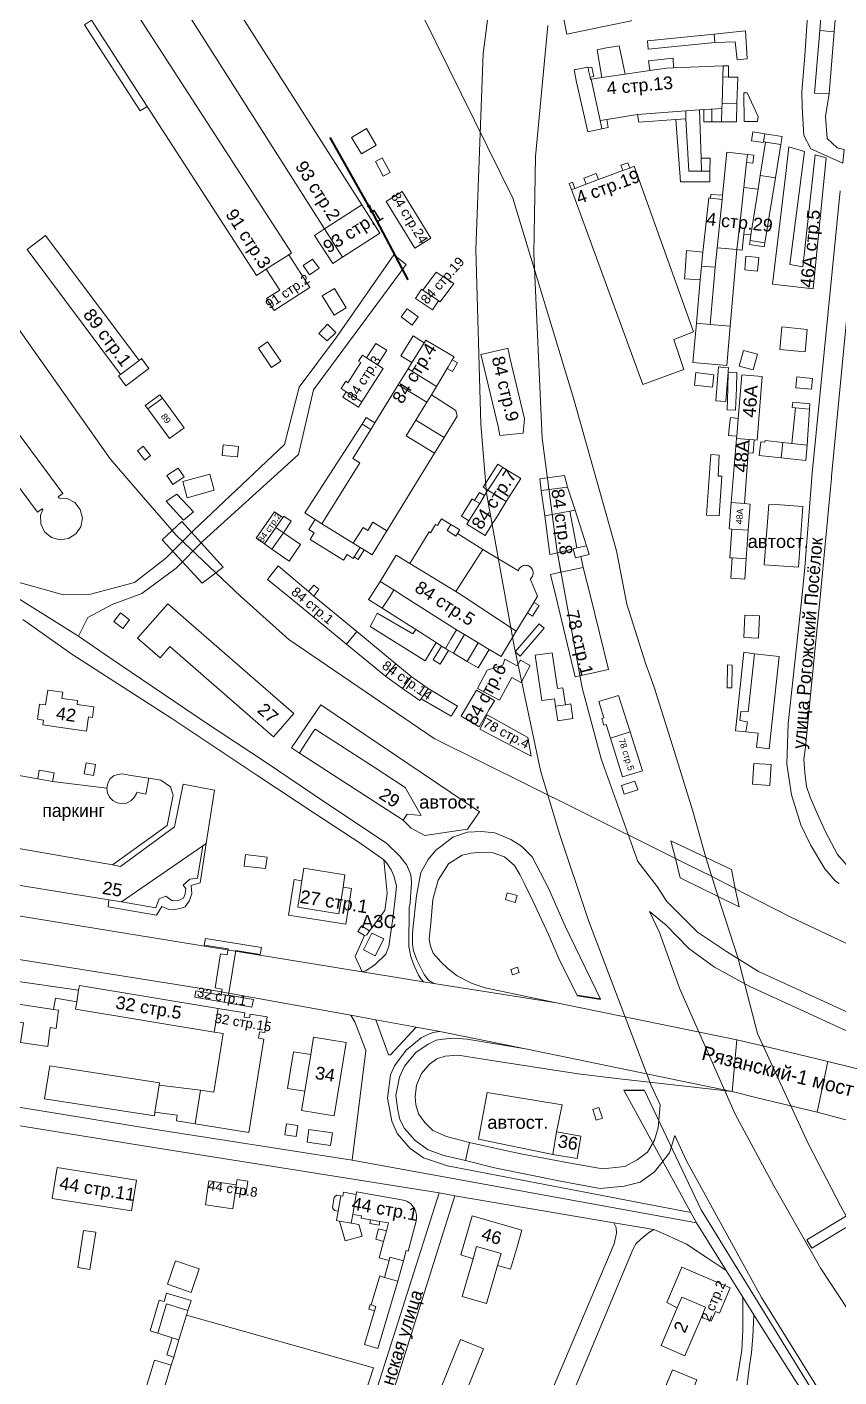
# Model space of a CAD drawing. Header units: metres. Extents: x 9999 to 15101, y 6965 to 11034.
# Drawn here: x 12241 to 12687, y 7571 to 8313 of the extents above; entities that cross this region are included whole.
import ezdxf
from ezdxf.enums import TextEntityAlignment as Align

# ---------------------------------------------------------------- set-up
doc = ezdxf.new("R2010")
doc.units = ezdxf.units.M
doc.header["$MEASUREMENT"] = 0
for name, color, linetype, lineweight in [('Слой 14', 7, 'Continuous', 0), ('Слой 19', 7, 'Continuous', 0), ('Слой 25', 7, 'Continuous', 0), ('Слой 26', 7, 'Continuous', 0), ('Слой 29', 7, 'Continuous', 0), ('Слой 3', 7, 'Continuous', 0), ('Слой 41', 7, 'Continuous', 0), ('Слой 42', 7, 'Continuous', 0), ('Слой 43', 7, 'Continuous', 0), ('Слой 44', 7, 'Continuous', 0), ('Слой 45', 7, 'Continuous', 0), ('Слой 53', 7, 'Continuous', 0), ('Слой 8', 7, 'Continuous', 0), ('Слой 9', 7, 'Continuous', 0)]:
    doc.layers.add(name, color=color, linetype=linetype, lineweight=lineweight)
doc.styles.add('Style-arial', font='arial.shx')
doc.styles.add('Style-bm431', font='bm431.shx')
doc.styles.add('Style-p131', font='p131.shx')

msp = doc.modelspace()

# ---------------------------------------------------------------- linework, layer by layer
at = {"color": 1, "lineweight": 40, "elevation": -76.32}
for points in [[(12429.57, 8213.08), (12407.67, 8252.26)], [(12429.57, 8213.08), (12428.36, 8214.45), (12429.06, 8214.87), (12429.57, 8213.08)]]:
    msp.add_lwpolyline(points, dxfattribs=at)
at = {"color": 30, "lineweight": 40, "elevation": -76.32}
for points in [[(12429.57, 8213.08), (12450.41, 8173.95)], [(12429.57, 8213.08), (12430.1, 8211.39), (12430.68, 8211.72), (12429.57, 8213.08)]]:
    msp.add_lwpolyline(points, dxfattribs=at)
at = {"layer": 'Слой 14', "color": 8, "linetype": 'Continuous', "lineweight": 0, "flags": 128}
for points in [[(12665.2, 8015.91), (12646.4, 8017.12), (12648.96, 8050.4), (12655.08, 8050.19), (12667.54, 8049.22), (12665.2, 8015.91)], [(12448.91, 7894.75), (12431.85, 7905.83), (12399.43, 7926.89), (12398.21, 7925.21), (12392.51, 7916.32), (12390.85, 7913.68), (12386.4, 7916.63), (12402.59, 7940.25), (12489.75, 7881.36), (12483.09, 7871.83), (12459.79, 7868.34), (12452.22, 7872.28), (12447.83, 7876.68), (12450.03, 7880.06), (12457.79, 7879.31), (12457.77, 7879.34), (12448.91, 7894.75)], [(12489.18, 7701.35), (12494.01, 7726.92), (12535.24, 7720.26), (12532.08, 7705.3), (12530.02, 7692.96), (12489.18, 7701.35)]]:
    msp.add_lwpolyline(points, close=True, dxfattribs=at)
at = {"layer": 'Слой 19', "color": 8, "linetype": 'Continuous', "lineweight": 0, "flags": 128}
for points in [[(12458.88, 8318.72), (12508.16, 8218.88), (12541.44, 8108.8), (12565.12, 8024.96), (12570.88, 7995.52), (12581.12, 7963.04), (12585.76, 7949.92), (12596.8, 7914.88), (12607.04, 7881.76), (12614.19, 7856.32), (12620.8, 7835.2), (12631.8, 7801.19), (12642.72, 7759.41), (12645.78, 7752.74), (12659.48, 7722.82), (12660.95, 7719.65), (12670.53, 7698.94), (12688.3, 7664.65), (12698.08, 7647.25), (12712.43, 7621.46), (12742.02, 7578.02), (12760.64, 7552.48)], [(12742.93, 7784.68), (12661.02, 7823.42), (12634.47, 7837.01), (12630.44, 7839.15), (12616.95, 7846.12), (12604.43, 7852.26), (12597.49, 7855.72), (12543.49, 7882.68), (12464.94, 7921.74), (12384.89, 7976.12), (12358.4, 8000), (12344.78, 8012.88), (12327.21, 8029.49), (12323.2, 8033.28), (12321.52, 8035.22), (12320.77, 8036.1), (12305.09, 8054.25), (12286.72, 8075.52), (12228.48, 8158.08)]]:
    msp.add_lwpolyline(points, dxfattribs=at)
at = {"layer": 'Слой 25', "color": 8, "linetype": 'Continuous', "lineweight": 0, "flags": 128}
for points in [[(12687.52, 7841.92), (12685.6, 7843.2), (12679.68, 7849.92), (12671.84, 7863.2), (12666.56, 7874.24), (12661.28, 7890.72), (12658.72, 7907.52), (12659.52, 7929.92), (12666.88, 7997.44), (12668.48, 8013.44), (12670.72, 8041.6), (12672.64, 8067.52), (12688.03, 8222.79)], [(12698.4, 8222.12), (12683.36, 8065.76), (12683.25, 8064.65), (12682.72, 8059.2), (12677.28, 8001.28), (12671.36, 7942.08), (12669.12, 7916.96), (12668.16, 7910.4), (12668.64, 7903.04), (12669.6, 7895.36), (12671.68, 7889.44), (12674.88, 7881.76), (12680, 7870.4), (12686.56, 7857.92), (12694.04, 7849.46)], [(12210.2, 8014.82), (12269.36, 7977.93), (12286.24, 7966.24), (12339.68, 7930.08), (12371.84, 7908.8), (12405.28, 7886.24), (12438.56, 7864.16), (12445.92, 7856.96), (12449.76, 7852), (12452, 7846.72), (12452.32, 7842.72), (12452.16, 7839.2), (12451.84, 7834.72), (12451.68, 7830.72), (12451.18, 7828.88), (12450.95, 7807.26), (12452.08, 7801.58), (12453.78, 7796.72), (12456.26, 7791.51), (12457.57, 7789.53), (12459.01, 7787.79), (12425.34, 7793.28), (12425.34, 7793.28), (12427.36, 7793.92), (12432.48, 7797.44), (12438.24, 7803.04), (12440, 7807.52), (12442.08, 7822.72), (12443.84, 7836.64), (12444.16, 7840.64), (12442.72, 7846.08), (12441.28, 7849.44), (12438.88, 7853.12), (12437.12, 7855.04), (12424.64, 7863.68), (12399.84, 7880.16), (12367.84, 7901.12), (12320.66, 7932.65), (12265.65, 7968.07), (12238.72, 7987.04)], [(12024.64, 7858.56), (12425.34, 7793.28), (12459.01, 7787.79), (12464.75, 7787.03), (12532.04, 7776.24), (12631.19, 7756.04), (12628.64, 7727.49), (12515.12, 7751.03), (12467.96, 7760.58), (12454.99, 7762.96), (12432.7, 7767), (12419.01, 7769.58), (12342.56, 7783.2), (12018.56, 7834.88)], [(13135.04, 7530.56), (13027.68, 7578.24), (12974.4, 7601.92), (12947.36, 7613.92), (12872.43, 7647.46), (12854.14, 7655.29), (12829.17, 7666.1), (12810.06, 7673.95), (12776.32, 7688), (12689.92, 7712.32), (12675.52, 7716.16), (12681.28, 7744), (12762.4, 7724), (12789.93, 7711.08), (12806.72, 7703.2), (12873.28, 7673.28), (12934.78, 7646.11), (12971.04, 7630.07), (13106.15, 7570.03), (13211.84, 7522.56)], [(12189.16, 7726.55), (12306.95, 7707.44), (12419.77, 7689.79), (12609.09, 7655.23), (12625.41, 7629.02), (12615.52, 7635.69), (12603.6, 7643.5), (12592.01, 7648.99), (12585.71, 7651.73), (12563.56, 7655.35), (12476.18, 7670.2), (12467.69, 7671.83), (12306.08, 7697.44), (12189.6, 7716.32)], [(12499.99, 7493.53), (12563.78, 7643.78), (12565.12, 7649.62), (12564.84, 7652.71), (12563.56, 7655.35), (12585.71, 7651.73), (12582.77, 7649.9), (12580.67, 7648.08), (12578.43, 7646.4), (12575.9, 7644.02), (12574.36, 7641.07), (12510.56, 7488.48)], [(12631.22, 7568.43), (12634.03, 7585.32), (12634.5, 7596.28), (12634.56, 7604.68), (12634.63, 7614.41), (12640.59, 7604.65), (12640.08, 7592.85), (12639.31, 7583.87), (12638.03, 7575.41), (12637.01, 7566.17)]]:
    msp.add_lwpolyline(points, dxfattribs=at)
for points in [[(12760.23, 7432.19), (12755.27, 7428.55), (12711.34, 7496.05), (12683.36, 7538.33), (12667.39, 7562.68), (12663.9, 7567.97), (12640.59, 7604.65), (12634.63, 7614.41), (12625.41, 7629.02), (12609.09, 7655.23), (12606.01, 7660.94), (12569.17, 7728.3), (12580.58, 7728.05), (12611.6, 7662.43), (12671.46, 7565.39), (12760.23, 7432.19)], [(12411.05, 7493.7), (12467.69, 7671.83), (12476.18, 7670.2), (12419.78, 7490.9), (12411.05, 7493.7)]]:
    msp.add_lwpolyline(points, close=True, dxfattribs=at)
at = {"layer": 'Слой 26', "color": 8, "linetype": 'Continuous', "lineweight": 0, "flags": 128}
for points in [[(12667.05, 8277.58), (12668.72, 8297.04), (12671.68, 8341.33), (12677.61, 8345.77), (12699.22, 8347.99), (12698.62, 8340.59), (12682.43, 8339.1), (12677.98, 8333.91), (12677.49, 8317.76), (12676.91, 8311.04), (12684.74, 8310.36), (12682.11, 8276.34), (12680.02, 8263.69), (12680.94, 8251.64), (12686.5, 8246.46), (12690.29, 8245.58), (12689.54, 8238.04), (12672.05, 8245.9), (12668.16, 8253.31), (12667.24, 8268.88), (12667.05, 8277.58)], [(12269.36, 7977.93), (12210.2, 8014.82), (12261.04, 8000.69), (12275.95, 8001), (12300.11, 8007.44), (12317.21, 8020.94), (12332.75, 8036.32), (12382.54, 8083.33), (12390.7, 8114.88), (12411.08, 8142.41), (12442.6, 8187.62), (12449.5, 8182.28), (12427.69, 8152.93), (12398.55, 8113.47), (12390.23, 8077.83), (12337.77, 8030.36), (12323.02, 8015.29), (12304.03, 8001.48), (12287.87, 7995.35), (12274.38, 7988.29), (12269.36, 7977.93)], [(12453, 7808.65), (12452.99, 7814.08), (12453.08, 7816.91), (12455.08, 7835.1), (12457.55, 7848.03), (12461.62, 7855.07), (12465.69, 7860.26), (12469.21, 7862.85), (12475.18, 7867.44), (12483.13, 7870.09), (12490.82, 7870.62), (12498.24, 7869.82), (12506.99, 7866.11), (12512.82, 7862.4), (12518.66, 7856.56), (12527.67, 7839.31), (12536.95, 7818.41), (12556.24, 7778.27), (12543.56, 7780.3), (12533.43, 7800.67), (12527.81, 7813.86), (12519.17, 7832.41), (12514.74, 7841.42), (12512, 7846.9), (12509.05, 7851.75), (12503.57, 7856.6), (12496.83, 7858.92), (12491.14, 7859.13), (12485.24, 7858.71), (12480.19, 7857.44), (12472.79, 7852.84), (12466.96, 7843.82), (12464.04, 7833.21), (12462.98, 7820.21), (12462.11, 7811.24), (12462.92, 7807.52), (12464.39, 7803.69), (12468.46, 7798.94), (12472.51, 7795.04), (12477.58, 7791.1), (12485.68, 7786.87), (12492.95, 7784.58), (12532.04, 7776.24), (12464.75, 7787.03), (12461.75, 7788.85), (12459.32, 7791.95), (12457.06, 7796.31), (12455.3, 7799.99), (12453.54, 7804.94), (12453, 7808.65)], [(12437.73, 7827.15), (12438.97, 7836.56), (12437.12, 7855.04), (12438.88, 7853.12), (12441.28, 7849.44), (12442.72, 7846.08), (12444.16, 7840.64), (12443.84, 7836.64), (12442.08, 7822.72), (12440, 7807.52), (12438.24, 7803.04), (12432.48, 7797.44), (12427.36, 7793.92), (12425.34, 7793.28), (12421.41, 7801.77), (12426.49, 7813.28), (12427.89, 7813.65), (12429.2, 7815.92), (12437.73, 7827.15)], [(12419.01, 7769.58), (12432.7, 7767), (12439.68, 7747.78), (12440.9, 7747.8), (12454.99, 7762.96), (12467.96, 7760.58), (12464.17, 7759.98), (12461.06, 7758.8), (12457.62, 7757.08), (12454.51, 7754.5), (12449.47, 7750.21), (12443.03, 7741.62), (12440.89, 7736.79), (12439.28, 7723.95), (12441.53, 7711.18), (12444.53, 7704.52), (12451.72, 7696.26), (12459.01, 7691.08), (12472.1, 7686.75), (12606.01, 7660.94), (12609.09, 7655.23), (12419.77, 7689.79), (12427.34, 7750.03), (12421.15, 7765.81), (12419.01, 7769.58)], [(12484.2, 7699.53), (12482, 7689.62), (12470.22, 7692.33), (12461.47, 7695.4), (12454.42, 7700.51), (12448.51, 7707.22), (12446.01, 7712.18), (12444.87, 7717.21), (12443.85, 7725.4), (12445.74, 7735.45), (12448.45, 7741.52), (12454.69, 7748.94), (12461.57, 7753.65), (12465.91, 7755.82), (12469.72, 7756.31), (12475.66, 7756.93), (12483.02, 7756.36), (12515.12, 7751.03), (12628.64, 7727.49), (12578.27, 7733.24), (12565.17, 7734.76), (12544.04, 7737.33), (12491.84, 7745.4), (12477.99, 7747.53), (12470.83, 7747.07), (12466.34, 7745.59), (12462.02, 7742.32), (12457.81, 7737.37), (12455.18, 7730.94), (12454.44, 7724.61), (12454.86, 7720.29), (12456.24, 7715.28), (12459.76, 7710.41), (12464.08, 7706.09), (12471.58, 7702.79), (12484.2, 7699.53)]]:
    msp.add_lwpolyline(points, close=True, dxfattribs=at)
at = {"layer": 'Слой 3', "color": 8, "linetype": 'Continuous', "lineweight": 0, "flags": 128}
for points in [[(12425.1, 8215.11), (12404.49, 8202.02), (12327, 8323.99), (12345.06, 8335.5), (12347.6, 8337.08), (12425.1, 8215.11)], [(12384.89, 8187.76), (12376.2, 8182.13), (12372.51, 8179.74), (12367.21, 8176.31), (12306.96, 8269.29), (12276.34, 8316.64), (12295.59, 8329.11), (12386.47, 8188.78), (12384.89, 8187.76)], [(12573.1, 8316.42), (12537.82, 8308.95), (12535.74, 8319.16), (12535.39, 8320.86), (12572.04, 8328.8), (12573.1, 8316.42)], [(12677.49, 8317.76), (12685.31, 8317.09), (12684.74, 8310.36), (12676.91, 8311.04), (12677.49, 8317.76)], [(12618.73, 8309.04), (12619.19, 8304.52), (12582.59, 8300.82), (12582.13, 8305.33), (12618.73, 8309.04)], [(12619.19, 8304.52), (12618.73, 8309.04), (12635.98, 8310.78), (12636.92, 8295.42), (12631.47, 8294.86), (12630.44, 8304.8), (12619.19, 8304.52)], [(12556.99, 8285.12), (12554.56, 8300.48), (12559.52, 8301.44), (12566.56, 8302.56), (12569.93, 8287.02), (12556.99, 8285.12)], [(12583.43, 8289.01), (12582.64, 8294.39), (12596.27, 8295.76), (12596.49, 8290.52), (12592.58, 8290.36), (12583.43, 8289.01)], [(12551.17, 8284.26), (12556.06, 8261.48), (12557.03, 8256.95), (12549.34, 8255.23), (12543.2, 8282.6), (12541.81, 8289.42), (12549.34, 8290.95), (12549.45, 8290.43), (12549.94, 8288.27), (12550.6, 8285.39), (12550.87, 8284.19), (12551.17, 8284.26)], [(12549.94, 8288.27), (12549.45, 8290.43), (12551.46, 8290.89), (12552.6, 8285.84), (12550.6, 8285.39), (12549.94, 8288.27)], [(12556.06, 8261.48), (12551.17, 8284.26), (12556.99, 8285.12), (12569.93, 8287.02), (12583.43, 8289.01), (12592.58, 8290.36), (12596.49, 8290.52), (12623.75, 8291.67), (12623.57, 8285.54), (12623.31, 8276.75), (12623.14, 8271.17), (12623.06, 8268.23), (12617.49, 8267.83), (12616.82, 8267.78), (12613.12, 8267.52), (12610.8, 8267.35), (12603.3, 8266.81), (12576.58, 8264.87), (12559.77, 8262.09), (12556.06, 8261.48)], [(12626.66, 8285.45), (12623.57, 8285.54), (12623.75, 8291.67), (12626.66, 8291.69), (12626.66, 8285.45)], [(12623.14, 8271.17), (12623.31, 8276.75), (12623.57, 8285.54), (12626.66, 8285.45), (12631.76, 8285.3), (12631.34, 8270.92), (12623.14, 8271.17)], [(12623.06, 8268.23), (12623.14, 8271.17), (12631.34, 8270.92), (12631.04, 8260.75), (12622.84, 8260.75), (12623.06, 8268.23)], [(12635.37, 8261.08), (12635.09, 8276.77), (12637.02, 8276.77), (12642.93, 8263.71), (12642.65, 8261.08), (12635.37, 8261.08)], [(12603.3, 8266.81), (12603.3, 8262.48), (12597.74, 8262.06), (12577.37, 8260.55), (12576.58, 8264.87), (12603.3, 8266.81)], [(12603.3, 8266.81), (12610.8, 8267.35), (12611.62, 8240.91), (12611.84, 8233.74), (12604.82, 8233.74), (12603.3, 8262.48), (12603.3, 8266.81)], [(12616.82, 8267.78), (12617.49, 8267.83), (12617.49, 8260.75), (12613.12, 8260.75), (12613.12, 8267.52), (12616.82, 8267.78)], [(12622.84, 8260.75), (12617.49, 8260.75), (12617.49, 8267.83), (12623.06, 8268.23), (12622.84, 8260.75)], [(12433, 8248.07), (12424.84, 8243.19), (12419.4, 8252.27), (12427.56, 8257.15), (12433, 8248.07)], [(12556.06, 8261.48), (12559.77, 8262.09), (12560.49, 8257.69), (12557.03, 8256.95), (12556.06, 8261.48)], [(12604.82, 8233.74), (12611.84, 8233.74), (12616.43, 8233.74), (12616.43, 8227.79), (12600.29, 8227.79), (12597.74, 8262.06), (12603.3, 8262.48), (12604.82, 8233.74)], [(12645.89, 8249.92), (12645.81, 8249.41), (12639.3, 8250.46), (12640.09, 8255.35), (12646.6, 8254.3), (12645.89, 8249.92)], [(12647.12, 8249.72), (12655.56, 8248.35), (12652.6, 8230), (12644.16, 8231.36), (12647.12, 8249.72)], [(12647.12, 8249.72), (12645.89, 8249.92), (12646.6, 8254.3), (12656.27, 8252.74), (12655.56, 8248.35), (12647.12, 8249.72)], [(12631.3, 8190.59), (12620.39, 8191.55), (12623.16, 8218.19), (12623.4, 8220.47), (12625.86, 8244.19), (12637.14, 8242.93), (12636.63, 8238.4), (12635.11, 8224.71), (12632.66, 8202.72), (12631.3, 8190.59)], [(12636.63, 8238.4), (12637.14, 8242.93), (12640.56, 8242.55), (12640.06, 8238.02), (12636.63, 8238.4)], [(12668.46, 8244.48), (12660.48, 8182.4), (12667.52, 8181.12), (12674.33, 8242.74), (12680.32, 8240.96), (12673.28, 8168.96), (12650.88, 8171.52), (12658.24, 8232.32), (12659.84, 8247.04), (12668.46, 8244.48)], [(12436.31, 8240.95), (12440.57, 8232.95), (12436.84, 8230.96), (12432.58, 8238.96), (12436.31, 8240.95)], [(12548.38, 8226.51), (12555.18, 8229.04), (12568.57, 8234.02), (12572.36, 8235.43), (12574.82, 8236.35), (12607.51, 8145.37), (12596.65, 8141.04), (12602.17, 8124.66), (12579.5, 8116.37), (12540.32, 8223.52), (12542.22, 8224.22), (12548.38, 8226.51)], [(12568.57, 8234.02), (12567.49, 8236.93), (12571.28, 8238.34), (12572.36, 8235.43), (12568.57, 8234.02)], [(12611.62, 8240.91), (12616.55, 8240.91), (12616.43, 8233.74), (12611.84, 8233.74), (12611.62, 8240.91)], [(12542.22, 8224.22), (12540.32, 8223.52), (12539.07, 8226.88), (12540.97, 8227.59), (12542.22, 8224.22)], [(12548.38, 8226.51), (12547.14, 8229.83), (12553.94, 8232.35), (12555.18, 8229.04), (12548.38, 8226.51)], [(12644.16, 8231.36), (12652.6, 8230), (12646.72, 8194.35), (12638.54, 8195.64), (12639.01, 8198.67), (12642.97, 8223.84), (12644.16, 8231.36)], [(12454.31, 8191.38), (12438.45, 8217.08), (12447.23, 8222.49), (12463.08, 8196.79), (12454.31, 8191.38)], [(12620.39, 8191.55), (12619.45, 8180.83), (12614.28, 8181.28), (12611.82, 8181.5), (12612.64, 8189.17), (12615.83, 8218.96), (12616.73, 8218.86), (12623.16, 8218.19), (12620.39, 8191.55)], [(12616.73, 8218.86), (12616.94, 8220.93), (12623.4, 8220.47), (12623.16, 8218.19), (12616.73, 8218.86)], [(12635.47, 8202.41), (12632.66, 8202.72), (12635.11, 8224.71), (12642.97, 8223.84), (12639.01, 8198.67), (12635.15, 8199.01), (12635.47, 8202.41)], [(12404.49, 8202.02), (12425.1, 8215.11), (12435, 8199.52), (12414.4, 8186.43), (12404.49, 8202.02)], [(12302.61, 8129.56), (12292.4, 8121.91), (12240.96, 8190.66), (12251.17, 8198.31), (12302.61, 8129.56)], [(12414.4, 8186.43), (12409.21, 8182.85), (12399, 8198.22), (12404.49, 8202.02), (12414.4, 8186.43)], [(12632.66, 8202.72), (12635.47, 8202.41), (12635.15, 8199.01), (12634.12, 8190.3), (12631.3, 8190.59), (12632.66, 8202.72)], [(12611.82, 8181.5), (12611.15, 8173.86), (12602.56, 8174.48), (12602.88, 8178.64), (12603.52, 8190), (12612.64, 8189.17), (12611.82, 8181.5)], [(12616.69, 8149.43), (12619.45, 8180.83), (12620.39, 8191.55), (12631.3, 8190.59), (12627.6, 8148.48), (12616.69, 8149.43)], [(12638.54, 8195.64), (12646.72, 8194.35), (12646.37, 8192.14), (12638.18, 8193.36), (12638.54, 8195.64)], [(12376.2, 8182.13), (12384.89, 8187.76), (12396.57, 8169.73), (12376.95, 8157.02), (12372.7, 8163.57), (12379.94, 8168.26), (12372.51, 8179.74), (12376.2, 8182.13)], [(12392.85, 8181.76), (12397.99, 8185.35), (12401.55, 8180.32), (12396.28, 8176.76), (12392.85, 8181.76)], [(12636.29, 8186.86), (12643.3, 8186.21), (12642.61, 8178.74), (12635.6, 8179.39), (12636.29, 8186.86)], [(12467.16, 8162.41), (12467.28, 8162.6), (12458.85, 8168.13), (12458.67, 8168.24), (12466.02, 8178.1), (12475.74, 8171.99), (12468.16, 8161.84), (12467.16, 8162.41)], [(12609.06, 8150.1), (12611.15, 8173.86), (12611.82, 8181.5), (12614.28, 8181.28), (12619.45, 8180.83), (12616.69, 8149.43), (12609.06, 8150.1)], [(12416.43, 8158.55), (12409.81, 8154.52), (12403.33, 8165.14), (12409.96, 8169.18), (12416.43, 8158.55)], [(12454.6, 8163.58), (12457.96, 8168.71), (12458.67, 8168.24), (12458.85, 8168.13), (12467.28, 8162.6), (12467.16, 8162.41), (12463.92, 8157.47), (12454.6, 8163.58)], [(12450.08, 8158), (12456.1, 8153.55), (12452.77, 8149.05), (12446.75, 8153.5), (12450.08, 8158)], [(12406.01, 8140.4), (12401.45, 8144.49), (12406.18, 8149.49), (12410.74, 8144.97), (12406.01, 8140.4)], [(12627.6, 8148.48), (12625.7, 8126.9), (12607.16, 8128.53), (12609.06, 8150.1), (12616.69, 8149.43), (12627.6, 8148.48)], [(12656, 8148), (12669.92, 8146.7), (12668.77, 8134.39), (12654.85, 8135.69), (12656, 8148)], [(12246.74, 8046.11), (12183.25, 8131.37), (12197.2, 8141.76), (12260.7, 8056.5), (12258.1, 8054.55), (12258.64, 8053.85), (12263.03, 8053.66), (12267.29, 8051.39), (12270.25, 8047.58), (12271.4, 8042.91), (12270.56, 8038.16), (12267.86, 8034.17), (12263.77, 8031.62), (12258.99, 8030.96), (12254.36, 8032.3), (12250.67, 8035.4), (12248.57, 8039.73), (12248.41, 8044.55), (12249.68, 8047.35), (12249.21, 8047.97), (12246.74, 8046.11)], [(12373.28, 8139.75), (12380.46, 8129.25), (12375.37, 8125.77), (12368.19, 8136.27), (12373.28, 8139.75)], [(12433.77, 8127.15), (12427.71, 8131.02), (12432.72, 8138.88), (12438.8, 8135.2), (12433.77, 8127.15)], [(12453.65, 8130.03), (12452.57, 8128.5), (12446.5, 8132.22), (12453.39, 8143.1), (12459.38, 8139.3), (12453.65, 8130.03)], [(12466.17, 8115.27), (12450.5, 8124.91), (12452.57, 8128.5), (12453.65, 8130.03), (12459.38, 8139.3), (12460.21, 8140.7), (12475.76, 8131.49), (12474.82, 8129.9), (12472.52, 8126.02), (12472.04, 8125.21), (12466.17, 8115.27)], [(12292.4, 8121.91), (12302.61, 8129.56), (12303.98, 8130.58), (12308.01, 8125.18), (12295.28, 8115.66), (12291.25, 8121.05), (12292.4, 8121.91)], [(12425.39, 8132.51), (12427.71, 8131.02), (12433.77, 8127.15), (12436.8, 8125.21), (12425.06, 8106.86), (12416.53, 8112.32), (12413.64, 8114.16), (12416.19, 8118.14), (12417.45, 8117.33), (12424.53, 8128.39), (12423.26, 8129.2), (12425.39, 8132.51)], [(12472.04, 8125.21), (12472.52, 8126.02), (12474.82, 8129.9), (12477.62, 8128.24), (12474.85, 8123.55), (12472.04, 8125.21)], [(12505.3, 8136.3), (12505.83, 8134.05), (12506.32, 8132.01), (12514.49, 8097.56), (12513.83, 8089.62), (12500.91, 8088.36), (12499.97, 8093.19), (12490.68, 8132.31), (12490.56, 8132.8), (12505.05, 8136.24), (12505.3, 8136.3)], [(12632.62, 8126.48), (12634.99, 8135.1), (12642.57, 8133.01), (12640.19, 8124.39), (12632.62, 8126.48)], [(12460.81, 8106.57), (12445.14, 8116.21), (12450.5, 8124.91), (12466.17, 8115.27), (12463.39, 8110.75), (12460.81, 8106.57)], [(12608.75, 8122.88), (12618.63, 8121.75), (12617.83, 8114.83), (12607.96, 8115.96), (12608.75, 8122.88)], [(12621.12, 8126), (12625.28, 8125.6), (12626.64, 8125.68), (12626.49, 8123.75), (12626.56, 8123.12), (12625.92, 8116.36), (12625.2, 8107.04), (12619.76, 8107.44), (12621.12, 8126)], [(12626.4, 8114.16), (12626.56, 8123.12), (12631.2, 8123.04), (12631.04, 8114.4), (12630.56, 8102.16), (12625.92, 8102.48), (12626.4, 8114.16)], [(12460.81, 8106.57), (12454.76, 8096.74), (12449.48, 8088.16), (12465.04, 8078.58), (12438.77, 8035.89), (12431.09, 8040.62), (12428.35, 8036.16), (12425.74, 8037.76), (12420.4, 8029.08), (12403.16, 8039.69), (12423.89, 8073.37), (12420.18, 8075.65), (12430.02, 8091.64), (12432.27, 8095.3), (12445.14, 8116.21), (12460.81, 8106.57)], [(12640.81, 8085.85), (12638.04, 8086.08), (12631.12, 8086.65), (12631.23, 8087.97), (12632.03, 8097.74), (12633.99, 8121.68), (12645.27, 8120.76), (12642.41, 8085.72), (12640.81, 8085.85)], [(12672.88, 8119.59), (12672.26, 8113.78), (12663.68, 8114.56), (12663.84, 8116.96), (12664.32, 8120.64), (12672.88, 8119.59)], [(12315.4, 8108.82), (12307.35, 8102.93), (12305.93, 8104.87), (12313.98, 8110.75), (12315.4, 8108.82)], [(12307.35, 8102.93), (12315.4, 8108.82), (12327.29, 8092.54), (12319.24, 8086.65), (12307.35, 8102.93)], [(12416.53, 8112.32), (12425.06, 8106.86), (12423.18, 8103.93), (12414.65, 8109.39), (12416.53, 8112.32)], [(12460.81, 8106.57), (12463.39, 8110.75), (12476.79, 8102.02), (12477.56, 8098.91), (12470.33, 8087.17), (12454.76, 8096.74), (12460.81, 8106.57)], [(12669.91, 8082.99), (12661.44, 8084), (12663.53, 8103.49), (12671.3, 8102.78), (12669.91, 8082.99)], [(12671.3, 8102.78), (12663.53, 8103.49), (12661.75, 8103.68), (12662.08, 8106.72), (12671.51, 8105.7), (12671.3, 8102.78)], [(12423.89, 8073.37), (12403.16, 8039.69), (12399.43, 8042.1), (12393.74, 8045.78), (12425.26, 8094.58), (12430.02, 8091.64), (12420.18, 8075.65), (12423.89, 8073.37)], [(12430.02, 8091.64), (12425.26, 8094.58), (12427.51, 8098.23), (12432.27, 8095.3), (12430.02, 8091.64)], [(12454.76, 8096.74), (12470.33, 8087.17), (12465.04, 8078.58), (12449.48, 8088.16), (12454.76, 8096.74)], [(12632.03, 8097.74), (12631.23, 8087.97), (12626.72, 8088.4), (12627.2, 8093.92), (12627.76, 8098.24), (12632.03, 8097.74)], [(12637.52, 8078.81), (12635.52, 8050.85), (12628.1, 8051.38), (12631.12, 8086.65), (12638.04, 8086.08), (12637.52, 8078.81)], [(12637.52, 8078.81), (12638.04, 8086.08), (12640.81, 8085.85), (12640.3, 8078.61), (12637.52, 8078.81)], [(12655.68, 8076), (12643.65, 8077.27), (12644.47, 8084.83), (12646.74, 8084.59), (12646.84, 8085.57), (12656.65, 8084.53), (12655.68, 8076)], [(12304.83, 8082.36), (12308.87, 8077.27), (12305.77, 8074.81), (12301.73, 8079.9), (12304.83, 8082.36)], [(12348.85, 8083.13), (12357.24, 8082.35), (12356.7, 8076.57), (12348.32, 8077.35), (12348.85, 8083.13)], [(12621.54, 8044.2), (12614.67, 8044.54), (12616.9, 8077.87), (12621.57, 8077.55), (12621, 8066.03), (12623.05, 8065.87), (12621.54, 8044.2)], [(12669.31, 8074.5), (12655.68, 8076), (12656.65, 8084.53), (12661.44, 8084), (12669.91, 8082.99), (12669.31, 8074.5)], [(12317.88, 8066.37), (12324.1, 8070.44), (12327.31, 8065.54), (12321.09, 8061.46), (12317.88, 8066.37)], [(12494.42, 8058.22), (12491.76, 8059.94), (12499.86, 8072.48), (12502.52, 8070.77), (12494.42, 8058.22)], [(12504.49, 8051.97), (12494.42, 8058.22), (12502.52, 8070.77), (12506.77, 8068.17), (12512.42, 8064.73), (12504.49, 8051.97)], [(12326.59, 8062.95), (12341.45, 8067.04), (12343.89, 8058.18), (12329.03, 8054.08), (12326.59, 8062.95)], [(12523.76, 8058.01), (12522.88, 8064.44), (12536.44, 8066.28), (12538.24, 8059.98), (12523.76, 8058.01)], [(12317.57, 8052.16), (12323.37, 8056), (12332.49, 8046.36), (12327, 8041.79), (12317.57, 8052.16)], [(12499.97, 8044.68), (12498.21, 8041.84), (12497.56, 8040.8), (12492.89, 8033.28), (12482.82, 8039.53), (12483.98, 8041.41), (12489.87, 8050.9), (12492.34, 8054.87), (12492.58, 8055.25), (12494.42, 8058.22), (12504.49, 8051.97), (12499.97, 8044.68)], [(12492.34, 8054.87), (12489.87, 8050.9), (12487.07, 8052.64), (12489.78, 8056.99), (12492.58, 8055.25), (12492.34, 8054.87)], [(12525.65, 8044.11), (12523.76, 8058.01), (12538.24, 8059.98), (12542.34, 8047.29), (12539.49, 8046.75), (12525.65, 8044.11)], [(12483.98, 8041.41), (12479.9, 8043.95), (12485.79, 8053.43), (12487.07, 8052.64), (12489.87, 8050.9), (12483.98, 8041.41)], [(12635.52, 8050.85), (12638.55, 8050.63), (12637.52, 8036.25), (12628.58, 8036.89), (12627.07, 8037), (12628.1, 8051.38), (12635.52, 8050.85)], [(12377.78, 8037.77), (12371.48, 8028.69), (12366.93, 8031.93), (12377, 8046.39), (12381.57, 8043.23), (12377.78, 8037.77)], [(12381.95, 8034.88), (12377.78, 8037.77), (12381.57, 8043.23), (12382.11, 8044.01), (12386.28, 8041.12), (12381.95, 8034.88)], [(12420.4, 8029.08), (12424.13, 8026.79), (12420.88, 8021.51), (12420.4, 8020.72), (12416.94, 8022.84), (12415.05, 8019.77), (12396.6, 8031.12), (12398.89, 8034.84), (12395.92, 8036.66), (12399.43, 8042.1), (12403.16, 8039.69), (12420.4, 8029.08)], [(12431.09, 8040.62), (12438.77, 8035.89), (12430.68, 8022.75), (12426.36, 8025.41), (12424.13, 8026.79), (12420.4, 8029.08), (12425.74, 8037.76), (12428.35, 8036.16), (12431.09, 8040.62)], [(12471.92, 8036.04), (12476.84, 8033.04), (12477.69, 8034.44), (12491.52, 8025.64), (12476.84, 8002.57), (12451.54, 8017.98), (12462.08, 8035.28), (12462.79, 8034.85), (12465.58, 8039.42), (12466.62, 8038.79), (12468.89, 8042.52), (12473.98, 8039.42), (12471.92, 8036.04)], [(12543.33, 8026.59), (12541.3, 8026.08), (12532.62, 8023.83), (12528.53, 8022.82), (12525.65, 8044.11), (12539.49, 8046.75), (12543.33, 8026.59)], [(12548.59, 8027.6), (12543.33, 8026.59), (12539.49, 8046.75), (12542.34, 8047.29), (12548.59, 8027.6)], [(12375.65, 8025.8), (12371.48, 8028.69), (12377.78, 8037.77), (12381.95, 8034.88), (12375.65, 8025.8)], [(12375.65, 8025.8), (12381.95, 8034.88), (12391.36, 8028.35), (12385.06, 8019.27), (12375.65, 8025.8)], [(12471.92, 8036.04), (12473.98, 8039.42), (12478.9, 8036.42), (12477.69, 8034.44), (12476.84, 8033.04), (12471.92, 8036.04)], [(12628.58, 8036.89), (12637.52, 8036.25), (12636.39, 8020.41), (12628.72, 8020.96), (12627.44, 8021.05), (12628.58, 8036.89)], [(12424.13, 8026.79), (12426.36, 8025.41), (12423.12, 8020.13), (12420.88, 8021.51), (12424.13, 8026.79)], [(12542.59, 8021), (12545.44, 8021.72), (12546.76, 8015.77), (12534.55, 8013.07), (12532.62, 8023.83), (12541.3, 8026.08), (12542.59, 8021)], [(12542.59, 8021), (12541.3, 8026.08), (12543.33, 8026.59), (12548.59, 8027.6), (12550.01, 8022.8), (12545.44, 8021.72), (12542.59, 8021)], [(12442.74, 8003.35), (12435.1, 8008.01), (12443.98, 8022.59), (12451.54, 8017.98), (12476.84, 8002.57), (12480.75, 8000), (12510.01, 7980.73), (12501.73, 7966.79), (12495.16, 7970.69), (12489.09, 7974.29), (12481.46, 7978.81), (12477.1, 7981.4), (12448.01, 8000), (12442.74, 8003.35)], [(12476.84, 8002.57), (12491.52, 8025.64), (12511.14, 8013.83), (12511.28, 8014.28), (12511.49, 8014.72), (12511.73, 8015.13), (12512.03, 8015.51), (12512.36, 8015.85), (12512.74, 8016.15), (12513.15, 8016.41), (12513.58, 8016.61), (12514.03, 8016.77), (12514.5, 8016.87), (12514.98, 8016.92), (12515.46, 8016.91), (12515.93, 8016.85), (12516.4, 8016.73), (12516.85, 8016.56), (12517.27, 8016.33), (12517.67, 8016.06), (12518.03, 8015.75), (12518.36, 8015.4), (12518.64, 8015.01), (12518.87, 8014.59), (12519.06, 8014.15), (12519.19, 8013.69), (12519.27, 8013.21), (12519.29, 8012.73), (12519.26, 8012.25), (12519.17, 8011.78), (12519.03, 8011.32), (12518.83, 8010.88), (12518.59, 8010.47), (12518.3, 8010.09), (12517.97, 8009.74), (12517.6, 8009.44), (12521.68, 8000), (12519.59, 7996.55), (12516.1, 7990.78), (12510.01, 7980.73), (12480.75, 8000), (12476.84, 8002.57)], [(12628.72, 8020.96), (12636.39, 8020.41), (12635.6, 8009.26), (12627.92, 8009.81), (12628.72, 8020.96)], [(12422.25, 7980.54), (12416.56, 7973.65), (12384.63, 8000), (12373.16, 8009.21), (12379.05, 8016.7), (12395.74, 8002.5), (12398.68, 8000), (12422.25, 7980.54)], [(12546.76, 8015.77), (12550.89, 8000), (12560.67, 7959.55), (12542.3, 7955.51), (12531.8, 8000), (12528.82, 8011.8), (12534.55, 8013.07), (12546.76, 8015.77)], [(12401.38, 8003.8), (12398.68, 8000), (12395.74, 8002.5), (12398.75, 8006.04), (12401.38, 8003.8)], [(12442.74, 8003.35), (12440.59, 8000), (12436.34, 7993.34), (12428.8, 7998.15), (12429.98, 8000), (12435.1, 8008.01), (12442.74, 8003.35)], [(12442.74, 8003.35), (12448.01, 8000), (12477.1, 7981.4), (12474.07, 7976.28), (12471.04, 7971.17), (12468.95, 7972.48), (12465.94, 7974.4), (12454.71, 7981.59), (12436.34, 7993.34), (12440.59, 8000), (12442.74, 8003.35)], [(12516.1, 7990.78), (12519.59, 7996.55), (12522.51, 7994.75), (12518.97, 7989.02), (12516.1, 7990.78)], [(12288.71, 7986.05), (12292.33, 7990.73), (12297.25, 7986.92), (12293.63, 7982.24), (12288.71, 7986.05)], [(12318.32, 7995.82), (12387.61, 7935.48), (12376.44, 7922.66), (12319.55, 7972.21), (12314.19, 7966.06), (12301.8, 7976.85), (12318.32, 7995.82)], [(12454.71, 7981.59), (12465.94, 7974.4), (12459.84, 7964.48), (12429.6, 7983.36), (12431.52, 7986.56), (12433.44, 7990.56), (12453.12, 7979.2), (12454.71, 7981.59)], [(12635.74, 7989.46), (12643.7, 7989.1), (12643.15, 7976.89), (12635.19, 7977.25), (12635.74, 7989.46)], [(12477.1, 7981.4), (12481.46, 7978.81), (12475.4, 7968.59), (12472.77, 7970.09), (12471.04, 7971.17), (12474.07, 7976.28), (12477.1, 7981.4)], [(12509.43, 7969.27), (12522.55, 7984.73), (12525.33, 7982.38), (12512.21, 7966.91), (12509.43, 7969.27)], [(12443.76, 7962.78), (12438.07, 7955.89), (12416.56, 7973.65), (12422.25, 7980.54), (12443.76, 7962.78)], [(12483.02, 7964.06), (12475.4, 7968.59), (12481.46, 7978.81), (12489.09, 7974.29), (12483.02, 7964.06)], [(12489.09, 7960.46), (12483.02, 7964.06), (12489.09, 7974.29), (12495.16, 7970.69), (12489.09, 7960.46)], [(12468.06, 7962.55), (12464.23, 7964.94), (12468.95, 7972.48), (12471.04, 7971.17), (12472.77, 7970.09), (12468.06, 7962.55)], [(12520.39, 7967.45), (12529.68, 7968.83), (12532.59, 7949.1), (12535.62, 7949.54), (12536.99, 7940.26), (12531.63, 7939.47), (12531.03, 7943.58), (12524.07, 7942.55), (12520.39, 7967.45)], [(12637.43, 7936.32), (12633.44, 7936.48), (12632.96, 7931.52), (12637.12, 7930.88), (12636.26, 7925.33), (12630.5, 7925.94), (12635.04, 7969.12), (12640.96, 7968.32), (12637.43, 7936.32)], [(12637.43, 7936.32), (12640.96, 7968.32), (12654.56, 7966.72), (12649.14, 7916.08), (12642.1, 7916.83), (12642.93, 7924.62), (12636.26, 7925.33), (12637.12, 7930.88), (12632.96, 7931.52), (12633.44, 7936.48), (12637.43, 7936.32)], [(12452.14, 7955.86), (12447.46, 7949.25), (12438.07, 7955.89), (12443.76, 7962.78), (12452.14, 7955.86)], [(12494.08, 7959.2), (12502.56, 7962.08), (12503.73, 7965.25), (12510.54, 7961.56), (12511.97, 7964.2), (12512.27, 7964.75), (12516.86, 7962.26), (12517.66, 7961.83), (12512.97, 7953.18), (12512.58, 7952.47), (12507.49, 7955.23), (12500.71, 7942.74), (12497.96, 7944.23), (12488.69, 7949.26), (12494.08, 7959.2)], [(12628.69, 7962.06), (12628.49, 7949.46), (12625.89, 7949.51), (12626.09, 7962.11), (12628.69, 7962.06)], [(12447.46, 7949.25), (12452.14, 7955.86), (12461.61, 7949.16), (12457.65, 7943.57), (12456.92, 7942.55), (12447.46, 7949.25)], [(12257.04, 7928.13), (12249.62, 7929.19), (12250, 7931.85), (12246.7, 7932.32), (12247.89, 7940.62), (12251.18, 7940.15), (12252.35, 7948.33), (12260.65, 7947.15), (12260.16, 7943.73), (12268.78, 7942.5), (12268.48, 7940.34), (12277.79, 7939.01), (12276.97, 7933.25), (12274.74, 7933.56), (12273.62, 7925.76), (12257.04, 7928.13)], [(12461.61, 7949.16), (12477.62, 7939.55), (12474.24, 7933.92), (12457.65, 7943.57), (12461.61, 7949.16)], [(12488.16, 7948.32), (12497.22, 7942.96), (12498.03, 7942.48), (12495.17, 7937.64), (12489.52, 7928.08), (12479.65, 7933.91), (12488.16, 7948.32)], [(12572.6, 7925.37), (12561.72, 7921.94), (12559.39, 7929.34), (12558.23, 7928.97), (12557.07, 7932.66), (12558.23, 7933.02), (12555.42, 7941.95), (12566.29, 7945.38), (12572.6, 7925.37)], [(12531.63, 7939.47), (12536.99, 7940.26), (12539.93, 7940.7), (12541.12, 7932.63), (12532.83, 7931.4), (12531.63, 7939.47)], [(12489.92, 7926.88), (12493.97, 7934.7), (12516.34, 7922.29), (12518.11, 7911.98), (12489.92, 7926.88)], [(12448.91, 7894.75), (12457.79, 7879.31), (12450.03, 7880.06), (12447.83, 7876.68), (12424.06, 7892.12), (12390.85, 7913.68), (12392.51, 7916.32), (12398.21, 7925.21), (12399.43, 7926.89), (12431.85, 7905.83), (12448.91, 7894.75)], [(12561.72, 7921.94), (12572.6, 7925.37), (12579.35, 7903.98), (12568.47, 7900.55), (12561.72, 7921.94)], [(12273.42, 7908.39), (12278.68, 7907.46), (12277.61, 7901.39), (12272.35, 7902.32), (12273.42, 7908.39)], [(12640.64, 7908), (12650.18, 7907.34), (12649.38, 7895.83), (12639.84, 7896.49), (12640.64, 7908)], [(12247.67, 7904.25), (12255.85, 7902.87), (12255.05, 7898.11), (12246.87, 7899.49), (12247.67, 7904.25)], [(12290.49, 7886.31), (12288.18, 7887.54), (12286.37, 7889.43), (12285.24, 7891.79), (12284.88, 7894.38), (12285.34, 7896.95), (12286.58, 7899.26), (12288.47, 7901.07), (12290.86, 7901.96), (12293.17, 7902.24), (12295.7, 7901.84), (12297.02, 7901.54), (12307.9, 7899.79), (12306.39, 7891.14), (12301.27, 7892.19), (12301.13, 7891.45), (12299.9, 7889.15), (12298.01, 7887.34), (12295.65, 7886.2), (12293.06, 7885.85), (12290.49, 7886.31)], [(12212.18, 7865.37), (12287.97, 7852.13), (12292.29, 7851.37), (12322, 7873.06), (12326.9, 7896.5), (12344.02, 7893.35), (12339.48, 7863.97), (12337.67, 7862.72), (12292.99, 7831.79), (12286.03, 7832.89), (12213.33, 7844.62), (12214.48, 7850.62), (12212.07, 7850.98), (12210.06, 7852.13), (12208.68, 7853.49), (12207.82, 7855.07), (12207.38, 7856.88), (12207.38, 7858.89), (12207.96, 7860.62), (12208.53, 7862.11), (12211.71, 7861.57), (12212.18, 7865.37)], [(12567.78, 7895.85), (12575.26, 7898.22), (12576.78, 7893.42), (12569.3, 7891.05), (12567.78, 7895.85)], [(12311.85, 7828.56), (12292.99, 7831.79), (12337.67, 7862.72), (12334.68, 7844.96), (12330.58, 7844.38), (12326.83, 7841.1), (12328.24, 7839.1), (12327.89, 7836.18), (12327.07, 7833.83), (12323.79, 7832.43), (12320.63, 7832.66), (12317.35, 7835.01), (12313.6, 7833.48), (12311.85, 7828.56)], [(12372.18, 7850.1), (12360.34, 7851.53), (12361.12, 7857.92), (12372.96, 7856.48), (12372.18, 7850.1)], [(12391.27, 7838.19), (12391.97, 7842.55), (12392.1, 7843.43), (12393.2, 7850.35), (12415.81, 7846.78), (12414.73, 7839.94), (12412.41, 7825.32), (12389.8, 7828.9), (12391.27, 7838.19)], [(12414.73, 7839.94), (12419.33, 7839.23), (12416.3, 7819.62), (12384.8, 7824.48), (12387.83, 7844.09), (12392.1, 7843.43), (12391.97, 7842.55), (12391.27, 7838.19), (12389.8, 7828.9), (12412.41, 7825.32), (12414.73, 7839.94)], [(12505.06, 7836.79), (12510.44, 7835.25), (12509.37, 7831.54), (12504, 7833.08), (12505.06, 7836.79)], [(12422.92, 7815.52), (12424.88, 7818.68), (12429.2, 7815.92), (12427.89, 7813.65), (12426.49, 7813.28), (12422.92, 7815.52)], [(12510.69, 7795.92), (12511.64, 7793.05), (12507.88, 7791.79), (12506.92, 7794.66), (12510.69, 7795.92)], [(12269.35, 7783.26), (12268.3, 7776.92), (12256.56, 7778.84), (12255.54, 7772.63), (12231.61, 7776.33), (12233.59, 7788.35), (12269.35, 7783.26)], [(12267.62, 7772.78), (12268.3, 7776.92), (12269.35, 7783.26), (12269.76, 7785.76), (12346.02, 7773.18), (12343.88, 7760.2), (12267.62, 7772.78)], [(12255.54, 7772.63), (12258.34, 7772.32), (12256.97, 7762.26), (12253.75, 7762.76), (12252.38, 7752.32), (12237.36, 7754.44), (12239.1, 7765.36), (12233.39, 7766.36), (12234.01, 7770.58), (12230.74, 7771.01), (12231.61, 7776.33), (12255.54, 7772.63)], [(12371.2, 7756.32), (12362.9, 7704.92), (12333.37, 7709.69), (12336.37, 7728.27), (12343.69, 7727.09), (12348.8, 7759.36), (12343.88, 7760.2), (12346.02, 7773.18), (12360.71, 7770.73), (12360.35, 7768.51), (12363.32, 7768.03), (12363.66, 7770.12), (12373.1, 7768.59), (12371.7, 7759.96), (12368.85, 7760.42), (12368.27, 7756.8), (12371.2, 7756.32)], [(12396.99, 7747.87), (12398.57, 7757.47), (12416.43, 7754.55), (12409.81, 7714.18), (12391.95, 7717.11), (12393.68, 7727.67), (12396.99, 7747.87)], [(12396.99, 7747.87), (12393.68, 7727.67), (12384.22, 7729.22), (12387.53, 7749.42), (12396.99, 7747.87)], [(12253.44, 7741.6), (12313.77, 7732.34), (12313.57, 7731.05), (12311.28, 7716.12), (12310.99, 7714.24), (12250.66, 7723.51), (12253.44, 7741.6)], [(12313.57, 7731.05), (12336.37, 7728.27), (12333.37, 7709.69), (12323.17, 7711.34), (12323.56, 7714.57), (12311.28, 7716.12), (12313.57, 7731.05)], [(12552.01, 7717.59), (12555.44, 7718.71), (12557.33, 7712.91), (12553.9, 7711.79), (12552.01, 7717.59)], [(12382.79, 7703.64), (12383.65, 7709.81), (12389.83, 7708.94), (12388.97, 7702.78), (12382.79, 7703.64)], [(12395.96, 7706.68), (12408.91, 7704.83), (12407.9, 7697.79), (12394.95, 7699.64), (12395.96, 7706.68)], [(12532.08, 7705.3), (12545.52, 7703.06), (12543.47, 7690.72), (12530.02, 7692.96), (12532.08, 7705.3)], [(12301.17, 7678.8), (12298.5, 7661.85), (12254.87, 7668.72), (12257.54, 7685.67), (12301.17, 7678.8)], [(12355.39, 7671.68), (12354.12, 7663.05), (12339.03, 7665.27), (12340.96, 7678.4), (12356.05, 7676.18), (12355.78, 7674.33), (12355.39, 7671.68)], [(12355.78, 7674.33), (12356.05, 7676.18), (12356.49, 7679.13), (12362.46, 7678.25), (12361.37, 7670.81), (12355.39, 7671.68), (12355.78, 7674.33)], [(12412.09, 7661.75), (12410.12, 7662.09), (12408.88, 7663.66), (12409.9, 7669.51), (12411.31, 7670.52), (12413.56, 7670.12), (12412.09, 7661.75)], [(12411.19, 7656.59), (12412.09, 7661.75), (12413.56, 7670.12), (12414.62, 7669.94), (12415.02, 7672.2), (12421.99, 7670.98), (12420.06, 7659.98), (12419.22, 7655.18), (12412.83, 7656.3), (12411.19, 7656.59)], [(12440.56, 7636.49), (12440.07, 7634.65), (12434.63, 7636.1), (12437.04, 7645.1), (12437.71, 7647.61), (12438.58, 7650.85), (12439.75, 7655.23), (12434.97, 7656.07), (12429.75, 7656.98), (12424.67, 7657.87), (12424.89, 7659.14), (12420.06, 7659.98), (12421.99, 7670.98), (12422.22, 7672.31), (12448.87, 7667.64), (12449.32, 7667.45), (12449.76, 7667.25), (12450.19, 7667.02), (12450.6, 7666.77), (12451, 7666.5), (12451.39, 7666.21), (12451.77, 7665.9), (12452.13, 7665.58), (12452.47, 7665.24), (12452.79, 7664.88), (12453.1, 7664.5), (12453.39, 7664.11), (12453.66, 7663.71), (12453.91, 7663.29), (12454.13, 7662.86), (12454.34, 7662.42), (12454.52, 7661.98), (12454.68, 7661.52), (12454.82, 7661.06), (12454.94, 7660.58), (12455.03, 7660.11), (12455.1, 7659.63), (12455.15, 7659.15), (12455.17, 7658.66), (12455.17, 7658.18), (12455.14, 7657.69), (12455.09, 7657.21), (12455.01, 7656.73), (12454.92, 7656.26), (12450.52, 7639.81), (12449.46, 7640.1), (12447.97, 7634.51), (12440.56, 7636.49)], [(12419.22, 7655.18), (12423.51, 7654.43), (12425.3, 7648.06), (12415.98, 7645.37), (12412.83, 7656.3), (12419.22, 7655.18)], [(12434.97, 7656.07), (12434.6, 7654), (12429.39, 7654.91), (12429.75, 7656.98), (12434.97, 7656.07)], [(12488.17, 7642.32), (12486.21, 7635.53), (12479.48, 7637.67), (12485.7, 7659.2), (12513.09, 7651.28), (12510.06, 7640.82), (12506.87, 7629.76), (12506.24, 7629.94), (12499.7, 7631.83), (12501.61, 7638.44), (12488.17, 7642.32)], [(12272.11, 7651.17), (12278.74, 7650.14), (12275.59, 7629.74), (12268.95, 7630.77), (12272.11, 7651.17)], [(12437.71, 7647.61), (12437.04, 7645.1), (12432.77, 7646.25), (12434.31, 7651.99), (12438.58, 7650.85), (12437.71, 7647.61)], [(12501.61, 7638.44), (12499.7, 7631.83), (12493.66, 7610.94), (12480.22, 7614.82), (12486.21, 7635.53), (12488.17, 7642.32), (12501.61, 7638.44)], [(12318.21, 7621.55), (12322.67, 7634.47), (12335.6, 7630.01), (12331.14, 7617.09), (12318.21, 7621.55)], [(12444.94, 7623.2), (12437.53, 7625.18), (12440.07, 7634.65), (12440.56, 7636.49), (12447.97, 7634.51), (12444.94, 7623.2)], [(12444.94, 7623.2), (12433.87, 7586.15), (12426.53, 7588.34), (12432.07, 7606.87), (12432.82, 7609.38), (12430.14, 7610.18), (12434.93, 7626.19), (12437.53, 7625.18), (12444.94, 7623.2)], [(12614.05, 7608.9), (12601, 7614.43), (12598.51, 7608.56), (12592.86, 7611.53), (12601, 7630.88), (12627.66, 7619.57), (12621.75, 7605.63), (12619.54, 7606.57), (12617.25, 7601.19), (12611.77, 7603.51), (12614.05, 7608.9)], [(12312.87, 7594.64), (12308.71, 7595.84), (12313.6, 7612.8), (12316.39, 7612), (12317.7, 7616.56), (12331.18, 7612.67), (12329.41, 7607.16), (12326.96, 7607.91), (12317.75, 7610.7), (12312.87, 7594.64)], [(12320.75, 7592.16), (12318.64, 7592.81), (12315.58, 7593.73), (12312.87, 7594.64), (12317.75, 7610.7), (12326.96, 7607.91), (12329.41, 7607.16), (12328.96, 7605.69), (12328.63, 7604.58), (12326.83, 7598.66), (12324.51, 7591.02), (12320.75, 7592.16)], [(12430.14, 7610.18), (12432.82, 7609.38), (12432.07, 7606.87), (12428.86, 7607.83), (12429.61, 7610.34), (12430.14, 7610.18)], [(12601, 7614.43), (12614.05, 7608.9), (12611.77, 7603.51), (12602.76, 7582.26), (12589.71, 7587.79), (12598.51, 7608.56), (12601, 7614.43)], [(12326.83, 7598.66), (12328.63, 7604.58), (12431.52, 7575.52), (12424.74, 7554.68), (12404.63, 7485.15), (12302.48, 7514.68), (12301.43, 7514.99), (12305.9, 7529.71), (12320.26, 7577.01), (12321.63, 7581.53), (12324.51, 7591.02), (12326.83, 7598.66)], [(12321.63, 7581.53), (12317.87, 7582.67), (12320.75, 7592.16), (12324.51, 7591.02), (12321.63, 7581.53)], [(12479.36, 7591.2), (12491.97, 7586.09), (12471.77, 7536.19), (12459.16, 7541.29), (12479.36, 7591.2)], [(12296.65, 7532.52), (12311, 7579.82), (12320.26, 7577.01), (12305.9, 7529.71), (12296.65, 7532.52)], [(12584.77, 7547.48), (12595.98, 7574.47), (12609.3, 7568.94), (12598.09, 7541.95), (12584.77, 7547.48)]]:
    msp.add_lwpolyline(points, close=True, dxfattribs=at)
at = {"layer": 'Слой 41', "color": 8, "linetype": 'Continuous', "lineweight": 0, "flags": 128}
for points in [[(12686.88, 7546.68), (12644.91, 7614.28), (12603.69, 7689.47), (12597.1, 7703.39), (12594.26, 7693.85), (12586.08, 7683.43), (12578.17, 7677.74), (12569.31, 7675.44), (12556.17, 7674.13), (12535.16, 7678.07), (12498.05, 7685.63), (12482, 7689.62), (12484.2, 7699.53), (12500.68, 7695.82), (12512.5, 7693.19), (12538.77, 7688.26), (12557.49, 7684.97), (12569.64, 7686.29), (12576.53, 7689.9), (12582.11, 7694.18), (12586.05, 7700.75), (12588.02, 7707.65), (12589.03, 7720.13), (12584.15, 7730.89), (12549.66, 7821.51), (12533.56, 7869.83), (12523.38, 7904.12), (12508.88, 7972.47), (12493.58, 8056.68), (12490.42, 8094.51), (12487.72, 8190.65), (12491.77, 8298.41), (12499.88, 8360.55)], [(12527.33, 8313.72), (12520.58, 8241.67), (12519.68, 8188.4), (12524.18, 8086.85), (12532.28, 8025.61), (12546.23, 7949.5), (12556.73, 7910.45), (12576.78, 7854.04), (12587.44, 7840.25), (12592.71, 7832.1), (12609.58, 7815.23), (12625.65, 7804.53), (12643.21, 7793.5), (12664.03, 7784.1), (12741.19, 7748.56)], [(12736.96, 7740.04), (12659.78, 7775.59), (12638.37, 7785.25), (12618.95, 7795.92), (12604.89, 7806.23), (12592.33, 7818.98), (12583.34, 7826.48), (12588.77, 7815), (12599.84, 7784.46), (12630.31, 7715.13), (12651.58, 7675.61), (12677.45, 7630.16), (12726.23, 7556.13)]]:
    msp.add_lwpolyline(points, dxfattribs=at)
for points in [[(12315.21, 8031.03), (12320.77, 8036.1), (12326.11, 8040.96), (12348.82, 8015.92), (12344.78, 8012.88), (12337.28, 8007.04), (12315.21, 8031.03)], [(12595.04, 7865.44), (12628.32, 7849.6), (12630.44, 7839.15), (12632.48, 7829.12), (12600.16, 7845.12), (12597.49, 7855.72), (12595.04, 7865.44)], [(12649.44, 7751.83), (12681.28, 7744), (12675.52, 7716.16), (12642.54, 7724.06), (12628.64, 7727.49), (12631.19, 7756.04), (12649.44, 7751.83)]]:
    msp.add_lwpolyline(points, close=True, dxfattribs=at)
at = {"layer": 'Слой 41', "color": 8, "linetype": 'Continuous', "lineweight": 30, "flags": 128}
for points in [[(12543.56, 7780.3), (12556.24, 7778.27)], [(12569.17, 7728.3), (12580.58, 7728.05)]]:
    msp.add_lwpolyline(points, dxfattribs=at)
at = {"layer": 'Слой 43', "color": 8, "linetype": 'Continuous', "lineweight": 0, "flags": 128}
for points in [[(12287.97, 7852.13), (12212.18, 7865.37), (12218.68, 7904.49), (12246.87, 7899.49), (12255.05, 7898.11), (12284.88, 7894.38), (12285.24, 7891.79), (12286.37, 7889.43), (12288.18, 7887.54), (12290.49, 7886.31), (12293.06, 7885.85), (12295.65, 7886.2), (12298.01, 7887.34), (12299.9, 7889.15), (12301.13, 7891.45), (12301.27, 7892.19), (12306.39, 7891.14), (12307.9, 7899.79), (12314.5, 7898.81), (12319.79, 7895.14), (12321.29, 7890.54), (12318.07, 7873.75), (12288.52, 7852.48), (12287.97, 7852.13)], [(12348.32, 7783.91), (12344.35, 7784.56), (12347.41, 7803.34), (12351.02, 7802.75), (12351.63, 7805.92), (12338.42, 7807.98), (12339.05, 7811.72), (12369.83, 7806.79), (12369.11, 7802.94), (12355.75, 7805.08), (12351.78, 7780.55), (12365.52, 7778.09), (12364.64, 7773.87), (12333.19, 7779.48), (12333.82, 7782.88), (12347.81, 7780.55), (12348.32, 7783.91)]]:
    msp.add_lwpolyline(points, close=True, dxfattribs=at)
at = {"layer": 'Слой 45', "color": 8, "linetype": 'Continuous', "lineweight": 0, "flags": 128}
msp.add_lwpolyline([(12669.73, 7646.04), (12726.78, 7680.38), (12729.55, 7675.78), (12672.5, 7641.44), (12669.73, 7646.04)], close=True, dxfattribs=at)
at = {"layer": 'Слой 53', "color": 8, "linetype": 'Continuous', "lineweight": 0, "flags": 128}
for points in [[(12276.34, 8316.64), (12306.96, 8269.29), (12303.19, 8266.85), (12272.57, 8314.2), (12276.34, 8316.64)], [(12673.94, 8276.56), (12676.91, 8311.04), (12684.74, 8310.36), (12682.11, 8276.34), (12673.94, 8276.56)], [(12325.66, 7828.33), (12321.57, 7827.39), (12318.87, 7827.63), (12315.13, 7829.38), (12312.08, 7824.46), (12285.5, 7829.15), (12286.03, 7832.89), (12292.99, 7831.79), (12311.85, 7828.56), (12313.6, 7833.48), (12317.35, 7835.01), (12320.63, 7832.66), (12323.79, 7832.43), (12327.07, 7833.83), (12327.89, 7836.18), (12328.24, 7839.1), (12326.83, 7841.1), (12330.58, 7844.38), (12334.68, 7844.96), (12337.67, 7862.72), (12339.48, 7863.97), (12336.2, 7842.27), (12331.17, 7840.86), (12331.52, 7836.53), (12330.35, 7832.66), (12328, 7829.15), (12325.66, 7828.33)], [(12430.65, 7814.7), (12437.13, 7811.43), (12432.45, 7802.16), (12425.97, 7805.43), (12430.65, 7814.7)]]:
    msp.add_lwpolyline(points, close=True, dxfattribs=at)

# ---------------------------------------------------------------- texts
at = {"layer": 'Слой 14', "color": 8, "linetype": 'Continuous', "lineweight": 0, "style": 'Style-arial'}
for p in [(12637.24, 8026.49), (12456.61, 7883.18), (12494.05, 7707.02)]:
    msp.add_text('автост.', height=7.2, dxfattribs=at).set_placement(p)
at = {"layer": 'Слой 29', "color": 8, "linetype": 'Continuous', "lineweight": 0, "style": 'Style-p131'}
for s, rotation, p in [('улица Рогожский Посёлок', 85.3, (12668.94, 7915.77)), ('Чесменская улица', 72.4, (12433.69, 7538.15))]:
    msp.add_text(s, height=7.2, rotation=rotation, dxfattribs=at).set_placement(p)
at = {"layer": 'Слой 42', "color": 8, "linetype": 'Continuous', "lineweight": 0, "style": 'Style-bm431'}
msp.add_text('Рязанский-1 мост', height=7.8, rotation=346.1, dxfattribs=at).set_placement((12611.46, 7745.18))
at = {"layer": 'Слой 44', "color": 8, "linetype": 'Continuous', "lineweight": 0, "style": 'Style-p131'}
msp.add_text('паркинг', height=7.2, dxfattribs=at).set_placement((12249.41, 7878.52))
at = {"layer": 'Слой 8', "color": 8, "linetype": 'Continuous', "lineweight": 0, "style": 'Style-p131'}
msp.add_text('АЗС', height=7.2, dxfattribs=at).set_placement((12424.86, 7817.44))
at = {"layer": 'Слой 9', "color": 8, "linetype": 'Continuous', "lineweight": 0, "style": 'Style-arial'}
for s, height, rotation, p in [('4 стр.13', 7, 5, (12560.02, 8275.81)), ('93 стр.2', 7, 302.4, (12388.16, 8236.48)), ('4 стр.19', 7, 20.3, (12544.46, 8215.48)), ('91 стр.3', 7, 302.9, (12349.83, 8210.05)), ('46А стр.5', 7, 84.4, (12672.93, 8169.28)), ('4 стр.29', 7, 354, (12614.24, 8204.06)), ('89 стр.1', 7, 306.8, (12271.45, 8154.8)), ('84 стр.4', 7, 58.3, (12447.3, 8105.16)), ('84 стр.9', 7, 283.3, (12496.45, 8131.02)), ('84 стр.7', 7, 57.1, (12490.79, 8035.99)), ('84 стр.8', 7, 277.7, (12529.24, 8058.52)), ('84 стр.5', 7, 327.4, (12453.54, 8002.96)), ('78 стр.1', 7, 283.5, (12537.22, 7991.35)), ('84 стр.6', 7, 61.5, (12487.48, 7928.38)), ('42', 7, 351.8, (12256.61, 7932.28)), ('27', 7, 318.9, (12367.1, 7936.6)), ('29', 7, 326.9, (12433.89, 7889.2)), ('25', 7, 350.9, (12281.99, 7836.3)), ('32 стр.1', 5.25, 349.2, (12334.14, 7779.76)), ('32 стр.5', 7, 350.6, (12289.3, 7773.24)), ('36', 7, 350.5, (12532.52, 7697)), ('44 стр.11', 7, 351, (12258.43, 7673.82)), ('44 стр.8', 5.25, 351.6, (12340.23, 7673.42)), ('2', 7, 67, (12602.68, 7594.2))]:
    msp.add_text(s, height=height, rotation=rotation, dxfattribs=at).set_placement(p)
for s, height, rotation, p in [('84 стр.24', 5.25, 301.6, (12451.31, 8207.97)), ('93 стр.1', 7, 32.4, (12420.17, 8201.04)), ('84 стр.19', 5.25, 48.2, (12469.43, 8173.58)), ('91 стр.2', 5.25, 34, (12384.18, 8167.53)), ('84 стр.3', 5.25, 57.3, (12426.19, 8119.81)), ('89', 3.5, 306.1, (12317.37, 8097.66)), ('48А', 3.5, 85.9, (12632.81, 8043.81)), ('84 стр.2', 3.5, 55.1, (12374.27, 8037.6)), ('84 стр.1', 5.25, 320.4, (12398, 7994.78)), ('84 стр.14', 5.25, 324.7, (12450.03, 7953.7)), ('78 стр.4', 5.25, 332.6, (12504.59, 7924.52)), ('78 стр.5', 3.5, 287.5, (12570.57, 7912.87)), ('32 стр.15', 5.25, 350.8, (12359.71, 7765.56)), ('34', 7, 350.6, (12404.89, 7737.12)), ('44 стр.1', 7, 350, (12437.75, 7662.98)), ('46', 7, 343.8, (12496.47, 7648)), ('2 стр.2', 5.25, 67, (12618.41, 7612.42))]:
    msp.add_text(s, height=height, rotation=rotation, dxfattribs=at).set_placement(p, align=Align.MIDDLE_CENTER)
for s, rotation, p in [('46А', 86, (12634.41, 8098.47)), ('48А', 86, (12629.71, 8068.3)), ('27 стр.1', 351, (12391.79, 7838.48))]:
    msp.add_text(s, height=7.2, rotation=rotation, dxfattribs=at).set_placement(p, align=Align.TOP_LEFT)

doc.saveas('drawing.dxf')
